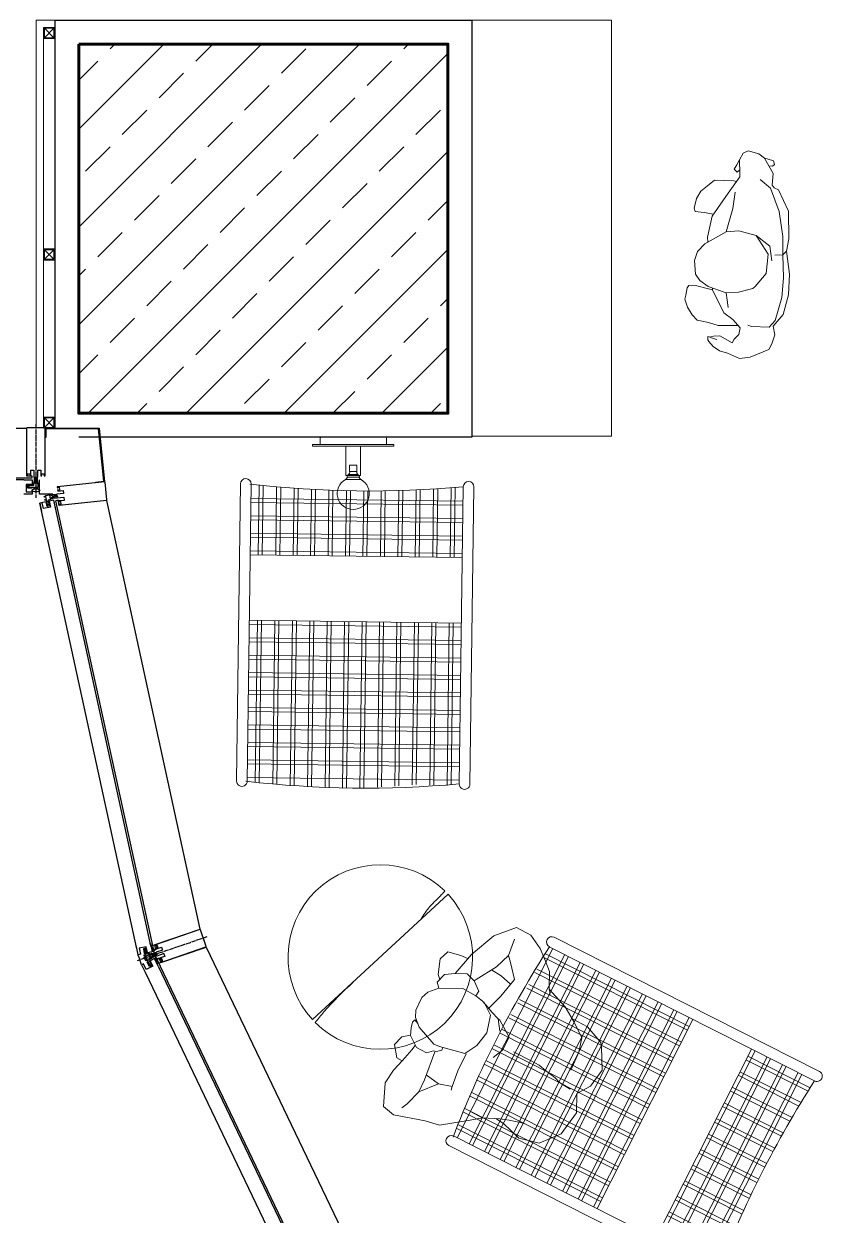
# Model space of a CAD drawing. Header units: millimetres. Extents: x 5429406 to 5440208, y -620941 to -619789.
# Drawn here: x 5438308.1 to 5438524.9, y -620503.9 to -620181.2 of the extents above; entities that cross this region are included whole.
import ezdxf

# ---------------------------------------------------------------- set-up
doc = ezdxf.new("R2010")
doc.units = ezdxf.units.MM
doc.header["$LTSCALE"] = 0.05
doc.linetypes.add('ACAD_ISO04W100', pattern=[30, 24, -3, 0, -3])
for name, color, linetype, lineweight in [('A-ALÇIPAN', 30, 'Continuous', 30), ('aksoy_bant', 1, 'Continuous', 5), ('ARK_METAL', 252, 'Continuous', 15), ('f_kolon tarama', 252, 'Continuous', 5), ('KOLON', 165, 'Continuous', 60), ('TEFRIS', 251, 'Continuous', 9), ('tefriş', 45, 'Continuous', 18)]:
    doc.layers.add(name, color=color, linetype=linetype, lineweight=lineweight)
for name, color, linetype in [('aksoy_aks', 1, 'ACAD_ISO04W100'), ('aksoy_aksesuar', 31, 'Continuous'), ('aksoy_cam', 4, 'Continuous'), ('aksoy_profil', 40, 'Continuous'), ('aksoy_silikon', 1, 'Continuous'), ('N_Kes-Profil', 52, 'Continuous'), ('N_Mlz-Fitil', 10, 'Continuous')]:
    doc.layers.add(name, color=color, linetype=linetype)
doc.layers.add('f_özel_üretim', color=7, linetype='Continuous', lineweight=9, true_color=0xd1c9a3)

# ---------------------------------------------------------------- blocks, each defined once
blk = doc.blocks.new('A$C7E651983')
at = {"layer": 'aksoy_aksesuar'}
for p, q in [((-14.8, 4.3), (-14.8, 0.5)), ((-9.8, 4.6), (-14.5, 4.6)), ((-14.5, 0.2), (-1.9, 0.2)), ((-9.1, 4.1), (-9.4, 4.5)), ((-2.9, 4.1), (-9.1, 4.1)), ((-2.7, 11.3), (-2.7, 4.3)), ((-2.1, 11.5), (-2.5, 11.5)), ((-1.9, 10.9), (-1.9, 11.3)), ((9.3, 10.7), (-1.7, 10.7)), ((-1.7, 0), (-1.7, -4)), ((-0.2, -3.1), (-0.2, 0)), ((0, 0.2), (7.6, 0.2)), ((7.8, 0), (7.8, -3.1)), ((9.3, -4), (9.3, 0)), ((9.5, 11.3), (9.5, 10.9)), ((9.5, 0.2), (10.1, 0.2)), ((10.1, 11.5), (9.7, 11.5)), ((10.3, 0.4), (10.3, 11.3)), ((-1.4, -4.3), (-1.2, -4.3)), ((-1.2, -4.3), (0.3, -4.3)), ((0.6, -3.1), (-0.2, -3.1)), ((0.6, -4), (0.6, -3.1)), ((7.8, -3.1), (7, -3.1)), ((7, -3.1), (7, -4)), ((7.3, -4.3), (8.8, -4.3)), ((8.8, -4.3), (9, -4.3))]:
    blk.add_line(p, q, dxfattribs=at)
for centre, radius, start, end in [((-14.5, 4.3), 0.3, 90, 180), ((-14.5, 0.5), 0.3, 180, 270), ((-9.8, 4.1), 0.5, 45, 90), ((-2.9, 4.3), 0.2, 270, 0), ((-2.5, 11.3), 0.2, 90, 180), ((-2.1, 11.3), 0.2, 0, 90), ((-1.7, 10.9), 0.2, 180, 270), ((-1.9, 0), 0.2, 0, 90), ((0, 0), 0.2, 90, 180), ((7.6, 0), 0.2, 0, 90), ((9.3, 10.9), 0.2, 270, 0), ((9.5, 0), 0.2, 90, 180), ((9.7, 11.3), 0.2, 90, 180), ((10.1, 11.3), 0.2, 0, 90), ((10.1, 0.4), 0.2, 270, 0), ((-1.4, -4), 0.3, 180, 270), ((0.3, -4), 0.3, 270, 0), ((7.3, -4), 0.3, 180, 270), ((9, -4), 0.3, 270, 0)]:
    blk.add_arc(centre, radius, start, end, dxfattribs=at)
blk = doc.blocks.new('A$C1CF42471')
at = {"layer": 'aksoy_bant', "elevation": 0}
for points in [[(16.5, -9.3), (5, -12.9), (4.7, -11.9), (16.2, -8.4)], [(13.7, -17.5), (6.1, -19.8), (5.8, -18.9), (13.4, -16.6)]]:
    blk.add_lwpolyline(points, close=True, dxfattribs=at)
at = {"layer": 'aksoy_cam'}
blk.add_lwpolyline([(21.5, 6.6), (0, 0), (3.8, -12.2), (19.5, -7.3), (25.4, -26.4), (9.7, -31.3), (11.4, -37), (32.9, -30.4)], dxfattribs=at)
at = {"layer": 'N_Kes-Profil', "elevation": 0}
blk.add_lwpolyline([(15.8, -10.6), (4.4, -14.1), (4.1, -13.1), (16.5, -9.3), (18.8, -16.9), (6.4, -20.8), (6.1, -19.8), (17.6, -16.3)], close=True, dxfattribs=at)
at = {"layer": 'aksoy_cam', "extrusion": (0, 0, -1), "zscale": -0.9999999999999998, "rotation": 342.8183150884626}
blk.add_blockref('A$C7E651983', (0.1, -20.7), dxfattribs=at)
blk = doc.blocks.new('kutu')
for points in [[(10262.54, 16668.8), (10265.54, 16668.8), (10265.54, 16665.8), (10262.54, 16665.8)], [(10262.74, 16668.6), (10265.34, 16668.6), (10265.34, 16666), (10262.74, 16666)]]:
    blk.add_lwpolyline(points, close=True)
for points in [[(10262.74, 16668.6), (10265.34, 16666)], [(10262.74, 16666), (10265.34, 16668.6)]]:
    blk.add_lwpolyline(points)
blk = doc.blocks.new('saeffsfasfadsafsd')
at = {"layer": 'TEFRIS', "linetype": 'ByBlock'}
for p, q in [((5431984.33, -623484.37), (5431984.33, -623503.32)), ((5431985.42, -623484.48), (5431985.42, -623503.32)), ((5431989.05, -623484.78), (5431989.05, -623503.32)), ((5431990.14, -623484.87), (5431990.14, -623503.32)), ((5431993.78, -623485.11), (5431993.78, -623503.32)), ((5431994.87, -623485.18), (5431994.87, -623503.32)), ((5431998.51, -623485.36), (5431998.51, -623503.32)), ((5431999.6, -623485.41), (5431999.6, -623503.32)), ((5432003.23, -623485.54), (5432003.23, -623503.32)), ((5432004.32, -623485.56), (5432004.32, -623503.32)), ((5432007.96, -623485.63), (5432007.96, -623503.32)), ((5432009.05, -623485.64), (5432009.05, -623503.32)), ((5432012.68, -623485.64), (5432012.68, -623503.32)), ((5432013.77, -623485.64), (5432013.77, -623503.32)), ((5432017.41, -623485.58), (5432017.41, -623503.32)), ((5432018.5, -623485.55), (5432018.5, -623503.32)), ((5432022.14, -623485.44), (5432022.14, -623503.32)), ((5432023.23, -623485.39), (5432023.23, -623503.32)), ((5432026.86, -623485.21), (5432026.86, -623503.32)), ((5432027.95, -623485.15), (5432027.95, -623503.32)), ((5432031.59, -623484.91), (5432031.59, -623503.32)), ((5432032.68, -623484.83), (5432032.68, -623503.32)), ((5432036.32, -623484.53), (5432036.32, -623503.32)), ((5432037.41, -623484.44), (5432037.41, -623503.32)), ((5431982.15, -623488.05), (5432039.59, -623488.05)), ((5431982.15, -623489.14), (5432039.59, -623489.14)), ((5431982.15, -623492.77), (5432039.59, -623492.77)), ((5431982.15, -623493.86), (5432039.59, -623493.86)), ((5431982.15, -623497.5), (5432039.59, -623497.5)), ((5431982.15, -623498.59), (5432039.59, -623498.59)), ((5431982.15, -623502.22), (5432039.59, -623502.22)), ((5431982.15, -623503.32), (5432039.59, -623503.32)), ((5431982.15, -623521.09), (5432039.59, -623521.09)), ((5431984.33, -623521.09), (5431984.33, -623564.97)), ((5431985.42, -623521.09), (5431985.42, -623565.08)), ((5431989.05, -623521.09), (5431989.05, -623564.97)), ((5431990.14, -623521.09), (5431990.14, -623565.08)), ((5431993.78, -623521.09), (5431993.78, -623564.97)), ((5431994.87, -623521.09), (5431994.87, -623565.08)), ((5431998.51, -623521.09), (5431998.51, -623565.41)), ((5431999.6, -623521.09), (5431999.6, -623565.49)), ((5432003.23, -623521.09), (5432003.23, -623565.74)), ((5432004.32, -623521.09), (5432004.32, -623565.8)), ((5432007.96, -623521.09), (5432007.96, -623565.97)), ((5432009.05, -623521.09), (5432009.05, -623566.01)), ((5432012.68, -623521.09), (5432012.68, -623566.09)), ((5432013.78, -623521.09), (5432013.78, -623566.1)), ((5432017.41, -623521.09), (5432017.41, -623566.1)), ((5432018.5, -623521.09), (5432018.5, -623566.09)), ((5432022.14, -623521.09), (5432022.14, -623566.01)), ((5432023.23, -623521.09), (5432023.23, -623565.97)), ((5432026.86, -623521.09), (5432026.86, -623565.8)), ((5432027.95, -623521.09), (5432027.95, -623565.74)), ((5432031.59, -623521.09), (5432031.59, -623565.49)), ((5432032.68, -623521.09), (5432032.68, -623565.41)), ((5432036.32, -623521.09), (5432036.32, -623565.08)), ((5432037.41, -623521.09), (5432037.41, -623564.97)), ((5431982.15, -623522.18), (5432039.59, -623522.18)), ((5431982.15, -623525.82), (5432039.59, -623525.82)), ((5431982.15, -623526.91), (5432039.59, -623526.91)), ((5431982.15, -623530.54), (5432039.59, -623530.54)), ((5431982.15, -623531.63), (5432039.59, -623531.63)), ((5431982.15, -623535.27), (5432039.59, -623535.27)), ((5431982.15, -623536.36), (5432039.59, -623536.36)), ((5431982.15, -623540), (5432039.59, -623540)), ((5431982.15, -623541.09), (5432039.59, -623541.09)), ((5431982.15, -623544.72), (5432039.59, -623544.72)), ((5431982.15, -623545.81), (5432039.59, -623545.81)), ((5431982.15, -623549.45), (5432039.59, -623549.45)), ((5431982.15, -623550.54), (5432039.59, -623550.54)), ((5431982.15, -623554.17), (5432039.59, -623554.17)), ((5431982.15, -623555.27), (5432039.59, -623555.27)), ((5431982.15, -623558.9), (5432039.59, -623558.9)), ((5431982.15, -623559.99), (5432039.59, -623559.99)), ((5431982.15, -623563.63), (5432039.59, -623563.63))]:
    blk.add_line(p, q, dxfattribs=at)
for centre in [(5432011.19, -623201.49), (5432011.19, -623281.99)]:
    blk.add_arc(centre, 284.16, 264.1333, 275.8044, dxfattribs=at)
at = {"layer": 'tefriş'}
for p, q in [((5431979.24, -623484.16), (5431979.24, -623564.65)), ((5431982.15, -623484.16), (5431982.15, -623564.73)), ((5432039.59, -623564.73), (5432039.59, -623484.16)), ((5432042.5, -623564.65), (5432042.5, -623484.16)), ((5431980.69, -623566.11), (5431980.69, -623566.11)), ((5432041.04, -623566.11), (5432041.04, -623566.11))]:
    blk.add_line(p, q, dxfattribs=at)
for centre, start, end in [((5431980.69, -623484.16), 0, 180), ((5432041.04, -623484.16), 0, 180), ((5431980.69, -623564.65), 180, 0), ((5432041.04, -623564.65), 180, 0)]:
    blk.add_arc(centre, 1.45, start, end, dxfattribs=at)
blk = doc.blocks.new('insanplanoturan2')
for p, q in [((-4.35, 28), (-8.09, 30.21)), ((-3.59, 26.87), (-4.35, 28)), ((1.11, 27.39), (-1.54, 25.72)), ((3.27, 27.84), (1.11, 27.39)), ((7, 27.12), (3.27, 27.84)), ((8.63, 26), (7, 27.12)), ((10.14, 23.59), (8.63, 26)), ((10.17, 25.88), (9.26, 25.73)), ((11.6, 25.19), (10.17, 25.88)), ((15.05, 25.76), (17.91, 26.13)), ((17.91, 26.13), (20.4, 23.48)), ((-1.54, 25.72), (-5.35, 20.45)), ((9.26, 25.73), (9.56, 24.52)), ((11.39, 17.65), (10.14, 23.59)), ((13.37, 24.07), (11.6, 25.19)), ((13.24, 24.16), (15.05, 25.76)), ((14.98, 20.87), (13.37, 24.07)), ((20.4, 23.48), (20.2, 21.81)), ((-5.35, 20.45), (-5.85, 16.43)), ((14.48, 17.79), (14.98, 20.87)), ((16.27, 21.48), (14.74, 21.5)), ((14.98, 20.87), (14.98, 20.87)), ((20.07, 21.81), (16.27, 21.48)), ((23.66, 22.17), (20.07, 21.81)), ((27.76, 21.89), (23.66, 22.17)), ((33.11, 18.44), (27.76, 21.89)), ((-27.28, 18.74), (-27.93, 14.41)), ((-27.28, 18.74), (-27.28, 18.74)), ((-19.98, 15.91), (-24.48, 17.29)), ((-14.03, 17.26), (-14.37, 14.2)), ((-5.85, 16.43), (-5.83, 13.53)), ((10.99, 16.09), (11.39, 17.65)), ((12.59, 15.84), (12.97, 16.66)), ((12.97, 16.66), (14.48, 17.79)), ((33.27, 14.87), (33.11, 18.44)), ((-27.93, 14.41), (-26.55, 10.2)), ((-18.79, 14.34), (-19.98, 15.91)), ((-15.71, 10.73), (-18.79, 14.34)), ((-14.37, 14.2), (-14.05, 10.87)), ((-5.85, 14.49), (-5.54, 12.71)), ((-5.83, 13.53), (-4.08, 10.14)), ((8.41, 9.37), (10.99, 16.09)), ((11.39, 14.95), (10.64, 15.16)), ((11.39, 14.95), (12.59, 15.84)), ((12.94, 16.13), (20.72, 13.88)), ((19.31, 14.28), (19.29, 10.2)), ((19.29, 10.2), (24.16, 13.11)), ((20.72, 13.88), (24.16, 13.11)), ((24.16, 13.11), (28.65, 13.7)), ((28.65, 13.7), (30.45, 14.23)), ((29.4, 7.03), (33.27, 14.87)), ((-26.55, 10.2), (-24.71, 6.99)), ((-15.71, 10.73), (-9.91, 10.95)), ((-9.91, 10.95), (-5.08, 11.6)), ((-5.54, 12.71), (-4.92, 10.26)), ((-4.92, 10.26), (-4.51, 7.82)), ((-4.08, 10.14), (0.35, 8.04)), ((17.61, 6.77), (19.29, 10.2)), ((-24.71, 6.99), (-23.11, 4.46)), ((-4.51, 7.82), (-2.1, 5.49)), ((-4.51, 7.82), (-4.46, 7.27)), ((-4.46, 7.27), (-2.36, 2.53)), ((0.35, 8.04), (4.73, 8.08)), ((4.73, 8.08), (8.41, 9.37)), ((8.28, 9.05), (13.28, 8.1)), ((13.28, 8.1), (17.61, 6.77)), ((17.61, 6.77), (18.58, 6.35)), ((28.03, 3.22), (29.4, 7.03)), ((-23.11, 4.46), (-19.37, 1.75)), ((-19.37, 1.75), (-18.3, 0.57)), ((-19.26, 1.62), (-18.03, -4.75)), ((-2.36, 2.53), (1.56, 1.75)), ((1.56, 1.75), (4.62, 2.65)), ((22.01, -2.61), (28.03, 3.22)), ((0.13, -0.8), (-0.81, -6.09)), ((20, -1.56), (19.46, -4.88)), ((19.46, -4.88), (22.01, -2.61)), ((-18.03, -4.75), (-16.17, -9.13)), ((-0.81, -6.09), (-1.17, -8.58)), ((19.46, -4.88), (16.82, -8.79)), ((-16.62, -8.22), (-17.35, -12.82)), ((-16.17, -9.13), (-14.03, -13.42)), ((-1.17, -8.58), (-1.05, -10.85)), ((16.82, -8.79), (15.63, -11.06)), ((17.24, -10.34), (17.46, -7.85)), ((-17.35, -12.82), (-16.11, -18.21)), ((-1.05, -10.85), (-1.05, -12.66)), ((-1.05, -12.66), (-1.01, -14.11)), ((15.63, -11.06), (14.16, -14.24)), ((17.93, -16.07), (17.24, -10.34)), ((-14.03, -13.42), (-10.4, -15.06)), ((-10.4, -15.06), (-5.21, -16.27)), ((-1.01, -14.11), (-0.73, -15.8)), ((-0.73, -15.8), (-0.99, -19.23)), ((14.16, -14.24), (13.76, -15.31)), ((15.74, -21.26), (17.93, -16.07)), ((-16.11, -18.21), (-15.32, -19.11)), ((-15.32, -19.11), (-10.35, -22.99)), ((-5, -23.15), (-1.15, -21.36)), ((-1.15, -21.36), (3.07, -24.4)), ((10.13, -24.5), (15.74, -21.26)), ((-10.35, -22.99), (-5, -23.15)), ((3.07, -24.4), (10.13, -24.5))]:
    blk.add_line(p, q)
for points in [[(-8.09, 30.21), (-10.88, 29.66), (-12.15, 26.27), (-12.64, 24.24)], [(-1.54, 25.72), (-2.54, 26.97), (-5.37, 26.69), (-7.35, 24.57), (-9.19, 21.89), (-8.9, 19.21), (-7.35, 16.52), (-5.85, 16.43)], [(-27.28, 18.74), (-21.76, 22.31), (-14.13, 24.15), (-7.35, 24.57)], [(-19.98, 15.91), (-15.55, 16.66), (-9.47, 19.07), (-8.9, 19.21)]]:
    blk.add_lwpolyline(points)
blk = doc.blocks.new('xccxc')
at = {"rotation": 180}
blk.add_blockref('insanplanoturan2', (220488.91, -31825.14), dxfattribs=at)
blk = doc.blocks.new('ddafadsasdf')
at = {"layer": 'ARK_METAL'}
for p, q in [((5428492.97, -624507.51), (5428492.97, -624509.62)), ((5428492.97, -624511.74), (5428492.97, -624509.62)), ((5428493.61, -624507.89), (5428493.61, -624509.62)), ((5428493.61, -624511.36), (5428493.61, -624509.62)), ((5428494.33, -624509.62), (5428494.33, -624508.31)), ((5428494.33, -624509.62), (5428494.33, -624510.94))]:
    blk.add_line(p, q, dxfattribs=at)
for points in [[(5428495.1, -624509.62), (5428495.1, -624508.61), (5428496.85, -624508.61), (5428496.85, -624509.62)], [(5428495.1, -624509.62), (5428495.1, -624510.64), (5428496.85, -624510.64), (5428496.85, -624509.62)]]:
    blk.add_lwpolyline(points, dxfattribs=at)
for centre, radius, start, end in [((5428489.18, -624509.62), 4.33, 29.1775, 180), ((5428489.18, -624509.62), 4.33, 180, 330.8225), ((5428493.18, -624509.47), 1.64, 45.4176, 74.7941), ((5428493.18, -624509.78), 1.64, 285.2059, 314.5824)]:
    blk.add_arc(centre, radius, start, end, dxfattribs=at)
for points, knots in [([(5428492.97, -624507.56, 115.6), (5428493, -624507.61, 115.6), (5428493.08, -624507.71, 115.6), (5428493.25, -624507.83, 115.6), (5428493.43, -624507.93, 115.6), (5428493.56, -624508, 115.6), (5428493.61, -624508.03, 115.6)], [0.0089606, 0.0089606, 0.0089606, 0.0089606, 0.1003629, 0.1954557, 0.3128324, 0.4011128, 0.4011128, 0.4011128, 0.4011128]), ([(5428494.33, -624508.39), (5428494.38, -624508.44), (5428494.49, -624508.53), (5428494.7, -624508.67), (5428494.92, -624508.69), (5428495.06, -624508.69), (5428495.1, -624508.69)], [0.0416286, 0.0416286, 0.0416286, 0.0416286, 0.1364849, 0.2565283, 0.3956609, 0.4554102, 0.4554102, 0.4554102, 0.4554102]), ([(5428492.97, -624511.69, 115.6), (5428493, -624511.64, 115.6), (5428493.08, -624511.54, 115.6), (5428493.25, -624511.41, 115.6), (5428493.43, -624511.31, 115.6), (5428493.56, -624511.25, 115.6), (5428493.61, -624511.22, 115.6)], [0.0089606, 0.0089606, 0.0089606, 0.0089606, 0.1003629, 0.1954557, 0.3128324, 0.4011128, 0.4011128, 0.4011128, 0.4011128]), ([(5428494.33, -624510.86), (5428494.38, -624510.81), (5428494.49, -624510.72), (5428494.7, -624510.58), (5428494.92, -624510.56), (5428495.06, -624510.56), (5428495.1, -624510.56)], [0.0416286, 0.0416286, 0.0416286, 0.0416286, 0.1364849, 0.2565283, 0.3956609, 0.4554102, 0.4554102, 0.4554102, 0.4554102])]:
    blk.add_open_spline(points, degree=3, knots=knots, dxfattribs=at)
at = {"layer": 'tefriş', "color": 2, "linetype": 'Continuous'}
for p, q in [((5428502.41, -624500.62), (5428504.16, -624500.62)), ((5428504.41, -624500.87), (5428504.41, -624518.37)), ((5428494.01, -624507.62), (5428502.01, -624507.62)), ((5428494.01, -624511.62), (5428494.01, -624507.62)), ((5428494.01, -624507.62), (5428502.01, -624507.62)), ((5428502.01, -624511.62), (5428494.01, -624511.62)), ((5428502.41, -624518.62), (5428504.16, -624518.62))]:
    blk.add_line(p, q, dxfattribs=at)
blk.add_lwpolyline([(5428502.41, -624498.62), (5428502.41, -624520.62), (5428502.01, -624520.62), (5428502.01, -624498.62)], close=True, dxfattribs=at)
for centre, start, end in [((5428504.16, -624500.87), 0, 90), ((5428504.16, -624518.37), 270, 0)]:
    blk.add_arc(centre, 0.25, start, end, dxfattribs=at)
blk = doc.blocks.new('cfcfcfcfc')
for p, q in [((220720.27, -32185.76), (220725.95, -32182.87)), ((220725.95, -32182.87), (220733.39, -32182.48)), ((220726.13, -32185.4), (220732.82, -32184.14)), ((220732.82, -32184.14), (220737.82, -32183.94)), ((220733.39, -32182.48), (220736.78, -32182.96)), ((220736.78, -32182.96), (220742.96, -32181.97)), ((220737.82, -32183.94), (220736.78, -32182.96)), ((220737.82, -32183.94), (220744.06, -32183.48)), ((220738.01, -32186.09), (220737.82, -32183.94)), ((220742.96, -32181.97), (220748.54, -32182.02)), ((220744.06, -32183.48), (220749.41, -32183.76)), ((220748.54, -32182.02), (220753.96, -32183.21)), ((220749.41, -32183.76), (220755.68, -32185.37)), ((220753.96, -32183.21), (220757.21, -32185.81)), ((220711.76, -32190.05), (220712.42, -32187.41)), ((220711.86, -32189.91), (220715.91, -32187.4)), ((220712.42, -32187.41), (220713.48, -32187.12)), ((220713.48, -32187.12), (220713.95, -32187.65)), ((220713.95, -32187.65), (220713.87, -32188.64)), ((220715.91, -32187.4), (220719.01, -32187.54)), ((220719.01, -32187.54), (220719.73, -32186.97)), ((220719.73, -32186.97), (220720.27, -32185.76)), ((220719.9, -32187.92), (220726.13, -32185.4)), ((220732.82, -32191.37), (220735.63, -32187.55)), ((220735.63, -32187.55), (220739.53, -32186.9)), ((220755.68, -32185.37), (220757.54, -32186.92)), ((220757.21, -32185.81), (220759.54, -32185.27)), ((220757.54, -32186.92), (220757.57, -32191.65)), ((220759.54, -32185.27), (220762.03, -32185.97)), ((220762.03, -32185.97), (220763.6, -32186.72)), ((220763.6, -32186.72), (220765.87, -32191.71)), ((220710.72, -32191.49), (220711.86, -32189.91)), ((220717.66, -32190.89), (220719.9, -32187.92)), ((220732.82, -32191.37), (220737.74, -32187.9)), ((220737.74, -32187.9), (220743.03, -32188.23)), ((220743.03, -32188.23), (220746.69, -32191.13)), ((220710.04, -32194.43), (220710.72, -32191.49)), ((220731.79, -32196.08), (220732.82, -32191.37)), ((220746.69, -32191.13), (220747.21, -32191.69)), ((220747.21, -32191.69), (220748.4, -32195.57)), ((220757.57, -32191.65), (220757.22, -32192.69)), ((220765.87, -32191.71), (220766.29, -32194.64)), ((220710.72, -32195.72), (220710.04, -32194.43)), ((220712.55, -32196.65), (220710.72, -32195.72)), ((220716.24, -32196.41), (220712.55, -32196.65)), ((220712.55, -32196.65), (220713.95, -32197.3)), ((220713.95, -32197.3), (220715.1, -32198.01)), ((220715.1, -32198.01), (220715.89, -32197.13)), ((220715.89, -32197.13), (220715.25, -32196.46)), ((220717.13, -32196.35), (220716.24, -32196.41)), ((220721.71, -32199.36), (220717.13, -32196.35)), ((220718.29, -32197.97), (220718.43, -32197.21)), ((220732.12, -32199.48), (220731.79, -32196.08)), ((220748.4, -32195.57), (220748.63, -32198.89)), ((220755.84, -32196.85), (220754.1, -32199.32)), ((220758, -32194.72), (220755.84, -32196.85)), ((220757.37, -32195.35), (220757.51, -32198.02)), ((220759.79, -32195.03), (220758, -32194.72)), ((220761.12, -32196.22), (220759.79, -32195.03)), ((220760.41, -32200.14), (220762.16, -32196.71)), ((220762.16, -32196.71), (220761.12, -32196.22)), ((220766.29, -32194.64), (220765.03, -32197.92)), ((220718.27, -32203.17), (220718.29, -32197.97)), ((220725.8, -32197.99), (220721.34, -32197.51)), ((220728.05, -32203.45), (220721.71, -32199.36)), ((220732.12, -32199.48), (220725.8, -32197.99)), ((220735.6, -32205.2), (220732.12, -32199.48)), ((220748.63, -32198.89), (220747.18, -32203.81)), ((220754.1, -32199.32), (220747.99, -32202.58)), ((220748.63, -32198.89), (220752.64, -32198.19)), ((220757.51, -32198.02), (220757.57, -32200.7)), ((220760.56, -32201.83), (220760.41, -32200.14)), ((220764.41, -32200.08), (220763.35, -32201.83)), ((220765.03, -32197.92), (220764.41, -32200.08)), ((220719.53, -32204.62), (220718.27, -32203.17)), ((220727.48, -32203.09), (220727.17, -32205.71)), ((220733.77, -32204.54), (220728.05, -32203.45)), ((220747.18, -32203.81), (220745.57, -32206.15)), ((220747.99, -32202.58), (220747.52, -32202.65)), ((220747.73, -32204.04), (220747.99, -32202.58)), ((220756.86, -32203.33), (220756.39, -32206.48)), ((220757.57, -32200.7), (220756.86, -32203.33)), ((220760.79, -32202.66), (220760.56, -32201.83)), ((220760.68, -32203.4), (220760.79, -32203.02)), ((220761.57, -32203.4), (220760.68, -32203.4)), ((220760.79, -32203.02), (220761.2, -32201.95)), ((220761.2, -32201.95), (220761.39, -32200.94)), ((220762.05, -32203.07), (220761.57, -32203.4)), ((220763.35, -32201.83), (220762.05, -32203.07)), ((220721.43, -32206.8), (220719.53, -32204.62)), ((220723.43, -32207.88), (220721.43, -32206.8)), ((220727.17, -32205.71), (220726.94, -32208.16)), ((220735.09, -32204.35), (220733.77, -32204.54)), ((220737.75, -32207.08), (220735.6, -32205.2)), ((220740.21, -32207.84), (220737.75, -32207.08)), ((220745.57, -32206.15), (220743.91, -32207.34)), ((220747.09, -32206.86), (220747.73, -32204.04)), ((220747.11, -32209.07), (220747.09, -32206.86)), ((220756.39, -32206.48), (220754.96, -32207.88)), ((220726.08, -32208.45), (220723.43, -32207.88)), ((220726.94, -32208.16), (220726.08, -32208.45)), ((220743.91, -32207.34), (220740.21, -32207.84)), ((220747.74, -32209.48), (220747.11, -32209.07)), ((220749.72, -32209.8), (220747.74, -32209.48)), ((220750.82, -32210.02), (220749.72, -32209.8)), ((220752.98, -32209.19), (220750.82, -32210.02)), ((220754.96, -32207.88), (220752.98, -32209.19))]:
    blk.add_line(p, q)

msp = doc.modelspace()

# ---------------------------------------------------------------- hatches: boundary and pattern name
at = {"layer": 'f_kolon tarama', "transparency": 33554541}
h = msp.add_hatch(dxfattribs=at)
h.set_pattern_fill('ANSI33', color=256, scale=75, style=0)
h.set_pattern_definition([(45, (5349537.643, -733761.454), (-13.2582521, 13.2582521), []), (45, (5349550.901, -733761.454), (-13.2582521, 13.2582521), [9.375, -4.6875])])
h.paths.add_polyline_path([(5438322.99, -620186.66), (5438422.99, -620186.66), (5438422.99, -620286.66), (5438322.99, -620286.66)])

# ---------------------------------------------------------------- linework, layer by layer
at = {"color": 8, "transparency": 33554541, "elevation": -245.25}
msp.add_lwpolyline([(5438308.12, -620290.72), (5438308.82, -620290.72), (5438308.82, -620303.62), (5438310.27, -620303.62), (5438310.27, -620304.22), (5438308.12, -620304.22)], dxfattribs=at)
at = {"color": 1, "transparency": 33554541}
msp.add_lwpolyline([(5438343.51, -620432.22), (5438343.04, -620432.38), (5438342.34, -620430.34)], dxfattribs=at)
at = {"layer": 'A-ALÇIPAN', "transparency": 33554541, "elevation": -245.25}
for points in [[(5438316.49, -620180.16), (5438429.49, -620180.16), (5438429.49, -620293.16), (5438323.06, -620293.16)], [(5438316.49, -620180.16), (5438316.49, -620290.72)]]:
    msp.add_lwpolyline(points, dxfattribs=at)
at = {"layer": 'aksoy_aks', "transparency": 33554541}
for p, q in [((5438311.37, -620289.62, -245.25), (5438311.37, -620309.59, -245.25)), ((5438357.68, -620428.54), (5438338.78, -620434.99))]:
    msp.add_line(p, q, dxfattribs=at)
at = {"layer": 'aksoy_aks', "color": 8, "transparency": 33554541}
msp.add_line((5438340.04, -620436.09), (5438339.1, -620433.35), dxfattribs=at)
at = {"layer": 'aksoy_bant', "transparency": 33554541, "elevation": -245.25}
msp.add_lwpolyline([(5438309.07, -620306.09), (5438310.27, -620306.09), (5438310.27, -620305.99), (5438309.07, -620305.99)], close=True, dxfattribs=at)
at = {"layer": 'aksoy_cam', "transparency": 33554541}
for p, q in [((5438308.12, -620304.72, -245.25), (5438084.76, -620304.72, -245.25)), ((5438316.26, -620310.19, -245.25), (5438312.48, -620311.02, -245.25)), ((5438342.55, -620430.93, -245.25), (5438316.26, -620310.19, -245.25)), ((5438338.76, -620431.76, -245.25), (5438312.48, -620311.02, -245.25)), ((5438344.5, -620436.45), (5438398.79, -620549.78)), ((5438341.01, -620438.12), (5438395.72, -620552.36))]:
    msp.add_line(p, q, dxfattribs=at)
at = {"layer": 'aksoy_cam', "transparency": 33554541, "elevation": -245.25}
msp.add_lwpolyline([(5438308.12, -620304.72), (5438310.37, -620304.72), (5438310.37, -620305.99), (5438308.72, -620305.99), (5438308.72, -620307.99), (5438310.37, -620307.99), (5438310.37, -620308.59), (5438308.12, -620308.59)], dxfattribs=at)
at = {"layer": 'aksoy_profil', "transparency": 33554541}
for p, q in [((5438317.4, -620310.24, -245.25), (5438316.81, -620310.37, -245.25)), ((5438343.33, -620432.14, -245.25), (5438316.81, -620310.37, -245.25)), ((5438317.7, -620311.61, -245.25), (5438317.4, -620310.24, -245.25)), ((5438330.61, -620310.28, -245.25), (5438317.7, -620311.61, -245.25)), ((5438355.9, -620426.45, -245.25), (5438330.61, -620310.28, -245.25)), ((5438343.62, -620430.65, -245.25), (5438355.9, -620426.45, -245.25)), ((5438343.91, -620432.02, -245.25), (5438343.33, -620432.14, -245.25)), ((5438343.91, -620432.02, -245.25), (5438343.62, -620430.65, -245.25))]:
    msp.add_line(p, q, dxfattribs=at)
at = {"layer": 'aksoy_profil', "transparency": 33554541, "elevation": -245.25}
for points in [[(5438089.01, -620290.72), (5438308.82, -620290.72), (5438308.82, -620303.62), (5438310.27, -620303.62), (5438310.27, -620304.22), (5438192.43, -620304.22), (5438088.96, -620304.22), (5438088.96, -620304.22), (5438089.01, -620290.72)], [(5438316.01, -620308.59), (5438312.37, -620308.59), (5438312.37, -620304.72)]]:
    msp.add_lwpolyline(points, dxfattribs=at)
at = {"layer": 'aksoy_profil', "color": 8, "transparency": 33554541, "elevation": -245.25}
msp.add_lwpolyline([(5438314.07, -620293.22), (5438313.87, -620293.22), (5438313.87, -620290.72), (5438328.5, -620290.72), (5438330.01, -620305.26), (5438327.52, -620305.52), (5438327.5, -620305.32), (5438329.78, -620305.08), (5438328.32, -620290.92), (5438314.07, -620290.92), (5438314.07, -620293.22)], dxfattribs=at)
at = {"layer": 'aksoy_profil', "color": 8, "transparency": 33554541}
for points in [[(5438355.83, -620426.53), (5438355.93, -620426.5), (5438355.96, -620426.59)], [(5438357.45, -620431.26), (5438357.54, -620431.23), (5438357.51, -620431.14)]]:
    msp.add_lwpolyline(points, dxfattribs=at)
at = {"layer": 'aksoy_profil', "transparency": 33554541}
msp.add_lwpolyline([(5438357.55, -620431.28), (5438410.99, -620542.85), (5438400.02, -620549.8), (5438400.62, -620551.07), (5438400.08, -620551.33), (5438344.11, -620434.47), (5438344.65, -620434.21), (5438345.26, -620435.48)], close=True, dxfattribs=at)
at = {"layer": 'aksoy_silikon', "transparency": 33554541}
msp.add_line((5438310.85, -620307.12, -245.25), (5438311.89, -620307.12, -245.25), dxfattribs=at)
msp.add_ellipse((5438311.37, -620307.55, -245.25), major_axis=(-1.04, 0), ratio=0.420522, dxfattribs=at)
at = {"layer": 'f_özel_üretim', "transparency": 33554541, "elevation": -245.25}
for points in [[(5438316.49, -620180.16), (5438311.49, -620180.16), (5438311.49, -620290.72)], [(5438316.49, -620182.16), (5438313.49, -620182.16), (5438313.49, -620290.72)]]:
    msp.add_lwpolyline(points, dxfattribs=at)
at = {"layer": 'KOLON', "transparency": 33554541, "elevation": -245.25}
msp.add_lwpolyline([(5438322.99, -620186.66), (5438422.99, -620186.66), (5438422.99, -620286.66), (5438322.99, -620286.66)], close=True, dxfattribs=at)
at = {"layer": 'N_Kes-Profil', "transparency": 33554541, "elevation": -245.25}
for points in [[(5438310.93, -620305.12, -0.267949), (5438310.91, -620305.14), (5438310.83, -620305.19, 0.267949), (5438310.82, -620305.22), (5438310.82, -620305.59, 0.414214), (5438310.85, -620305.62), (5438310.96, -620305.62, 0.198912), (5438310.99, -620305.61), (5438311.04, -620305.55, 0.249568), (5438311.05, -620305.53, 0.414214), (5438311.02, -620305.5), (5438310.97, -620305.5, -0.414214), (5438310.94, -620305.47), (5438310.94, -620305.36), (5438311.16, -620305.23, 0.267949), (5438311.18, -620305.2), (5438311.18, -620305.11), (5438311.15, -620305.08), (5438311.18, -620305.05), (5438311.18, -620304.96), (5438311.15, -620304.93), (5438311.18, -620304.9), (5438311.18, -620304.8), (5438311.15, -620304.77), (5438311.18, -620304.74), (5438311.18, -620304.64), (5438311.15, -620304.61), (5438311.18, -620304.58), (5438311.18, -620304.48), (5438311.15, -620304.45), (5438311.18, -620304.42), (5438311.18, -620304.32), (5438311.15, -620304.29), (5438311.18, -620304.26), (5438311.18, -620304.16), (5438311.15, -620304.13), (5438311.18, -620304.1), (5438311.18, -620304.01, -1.018263), (5438311.56, -620304.02), (5438311.59, -620304.05), (5438311.56, -620304.08), (5438311.56, -620304.18), (5438311.59, -620304.21), (5438311.56, -620304.24), (5438311.56, -620304.34), (5438311.59, -620304.37), (5438311.56, -620304.4), (5438311.56, -620304.5), (5438311.59, -620304.53), (5438311.56, -620304.56), (5438311.56, -620304.66), (5438311.59, -620304.69), (5438311.56, -620304.72), (5438311.56, -620304.82), (5438311.59, -620304.85), (5438311.56, -620304.88), (5438311.56, -620304.98), (5438311.59, -620305.01), (5438311.56, -620305.04), (5438311.56, -620305.13), (5438311.59, -620305.16), (5438311.56, -620305.19), (5438311.56, -620305.22), (5438311.8, -620305.36), (5438311.8, -620305.47, -0.414214), (5438311.77, -620305.5), (5438311.72, -620305.5, 0.414214), (5438311.69, -620305.53, 0.26896), (5438311.7, -620305.56), (5438311.75, -620305.61, 0.198912), (5438311.77, -620305.62), (5438311.89, -620305.62, 0.414214), (5438311.92, -620305.59), (5438311.92, -620305.22, 0.267949), (5438311.9, -620305.19), (5438311.82, -620305.14, -0.267949), (5438311.81, -620305.12), (5438311.81, -620303.99, -0.414214), (5438311.83, -620303.97), (5438311.85, -620303.97, 0.414214), (5438311.87, -620303.95), (5438311.87, -620302.15, -0.414214), (5438311.9, -620302.12), (5438312.69, -620302.12, -0.414214), (5438312.72, -620302.15), (5438312.72, -620303.59, 0.414214), (5438312.75, -620303.62), (5438312.93, -620303.62, 0.198912), (5438312.96, -620303.61), (5438313.01, -620303.56, 0.198912), (5438313.02, -620303.53, 0.501408), (5438312.99, -620303.5), (5438312.9, -620303.5, -0.414214), (5438312.87, -620303.47), (5438312.87, -620303.15, -0.414214), (5438312.9, -620303.12), (5438313.69, -620303.12, -0.414214), (5438313.72, -620303.15), (5438313.72, -620303.47, -0.414214), (5438313.69, -620303.5), (5438313.6, -620303.5, 0.414214), (5438313.57, -620303.53, 0.26896), (5438313.58, -620303.56), (5438313.63, -620303.61, 0.198912), (5438313.65, -620303.62), (5438313.84, -620303.62, 0.414214), (5438313.87, -620303.59), (5438313.87, -620290.72, 0.414214), (5438313.77, -620290.62), (5438308.97, -620290.62, 0.414214), (5438308.87, -620290.72), (5438308.87, -620303.59, 0.407095), (5438308.9, -620303.62), (5438309.08, -620303.62, 0.198912), (5438309.11, -620303.61), (5438309.16, -620303.56, 0.198912), (5438309.17, -620303.53, 0.501408), (5438309.14, -620303.5), (5438309.05, -620303.5, -0.414214), (5438309.02, -620303.47), (5438309.02, -620303.15, -0.414214), (5438309.05, -620303.12), (5438309.84, -620303.12, -0.414214), (5438309.87, -620303.15), (5438309.87, -620303.47, -0.414214), (5438309.84, -620303.5), (5438309.75, -620303.5, 0.414214), (5438309.72, -620303.53, 0.26896), (5438309.73, -620303.56), (5438309.78, -620303.61, 0.198912), (5438309.8, -620303.62), (5438309.99, -620303.62, 0.414214), (5438310.02, -620303.59), (5438310.02, -620302.15, -0.414214), (5438310.05, -620302.12), (5438310.84, -620302.12, -0.414214), (5438310.87, -620302.15), (5438310.87, -620303.95, 0.702574), (5438310.9, -620303.97, -0.557595), (5438310.93, -620303.99)], [(5438315.89, -620308.79, -0.267949), (5438315.86, -620308.78), (5438315.81, -620308.7, 0.267949), (5438315.78, -620308.69), (5438315.41, -620308.73, 0.414214), (5438315.39, -620308.76), (5438315.4, -620308.88, 0.198912), (5438315.41, -620308.9), (5438315.47, -620308.95, 0.249568), (5438315.5, -620308.95, 0.414214), (5438315.52, -620308.92), (5438315.52, -620308.87, -0.414214), (5438315.54, -620308.84), (5438315.65, -620308.83), (5438315.8, -620309.04, 0.267949), (5438315.83, -620309.05), (5438315.92, -620309.04), (5438315.95, -620309.01), (5438315.98, -620309.03), (5438316.08, -620309.02), (5438316.1, -620308.99), (5438316.14, -620309.02), (5438316.24, -620309.01), (5438316.26, -620308.97), (5438316.3, -620309), (5438316.39, -620308.99), (5438316.42, -620308.96), (5438316.45, -620308.98), (5438316.55, -620308.97), (5438316.58, -620308.94), (5438316.61, -620308.97), (5438316.71, -620308.96), (5438316.74, -620308.92), (5438316.77, -620308.95), (5438316.87, -620308.94), (5438316.9, -620308.91), (5438316.93, -620308.94), (5438317.01, -620308.93, -1.018263), (5438317.05, -620309.3), (5438317.02, -620309.34), (5438316.99, -620309.31), (5438316.89, -620309.32), (5438316.86, -620309.35), (5438316.83, -620309.33), (5438316.73, -620309.34), (5438316.7, -620309.37), (5438316.67, -620309.34), (5438316.57, -620309.35), (5438316.55, -620309.39), (5438316.51, -620309.36), (5438316.41, -620309.37), (5438316.39, -620309.4), (5438316.35, -620309.38), (5438316.26, -620309.39), (5438316.23, -620309.42), (5438316.2, -620309.39), (5438316.1, -620309.4), (5438316.07, -620309.44), (5438316.04, -620309.41), (5438315.94, -620309.42), (5438315.91, -620309.45), (5438315.88, -620309.43), (5438315.85, -620309.43), (5438315.74, -620309.68), (5438315.63, -620309.69, -0.414214), (5438315.6, -620309.67), (5438315.59, -620309.62, 0.414214), (5438315.56, -620309.59, 0.26896), (5438315.53, -620309.6), (5438315.49, -620309.66, 0.198912), (5438315.48, -620309.68), (5438315.49, -620309.8, 0.414214), (5438315.53, -620309.82), (5438315.9, -620309.79, 0.267949), (5438315.92, -620309.77), (5438315.96, -620309.68, -0.267949), (5438315.98, -620309.67), (5438317.1, -620309.55, -0.414214), (5438317.12, -620309.57), (5438317.12, -620309.59, 0.414214), (5438317.15, -620309.61), (5438318.94, -620309.42, -0.414214), (5438318.98, -620309.45), (5438319.06, -620310.23, -0.414214), (5438319.03, -620310.27), (5438317.6, -620310.41, 0.414214), (5438317.57, -620310.45), (5438317.59, -620310.63, 0.198912), (5438317.6, -620310.65), (5438317.66, -620310.7, 0.198912), (5438317.68, -620310.71, 0.501408), (5438317.71, -620310.67), (5438317.71, -620310.58, -0.414214), (5438317.73, -620310.55), (5438318.05, -620310.52, -0.414214), (5438318.08, -620310.54), (5438318.16, -620311.33, -0.414214), (5438318.14, -620311.36), (5438317.82, -620311.4, -0.414214), (5438317.79, -620311.37), (5438317.78, -620311.28, 0.414214), (5438317.74, -620311.25, 0.26896), (5438317.72, -620311.27), (5438317.67, -620311.32, 0.198912), (5438317.66, -620311.34), (5438317.68, -620311.53, 0.414214), (5438317.72, -620311.56), (5438330.52, -620310.24, 0.414214), (5438330.61, -620310.13), (5438330.11, -620305.35, 0.414214), (5438330, -620305.26), (5438317.2, -620306.58, 0.407095), (5438317.18, -620306.62), (5438317.19, -620306.8, 0.198912), (5438317.21, -620306.82), (5438317.26, -620306.87, 0.198912), (5438317.29, -620306.88, 0.501408), (5438317.32, -620306.84), (5438317.31, -620306.75, -0.414214), (5438317.34, -620306.72), (5438317.66, -620306.69, -0.414214), (5438317.69, -620306.72), (5438317.77, -620307.5, -0.414214), (5438317.74, -620307.53), (5438317.42, -620307.57, -0.414214), (5438317.39, -620307.54), (5438317.38, -620307.45, 0.414214), (5438317.35, -620307.42, 0.26896), (5438317.32, -620307.44), (5438317.27, -620307.49, 0.198912), (5438317.27, -620307.52), (5438317.29, -620307.7, 0.414214), (5438317.32, -620307.73), (5438318.75, -620307.58, -0.414214), (5438318.79, -620307.61), (5438318.87, -620308.39, -0.414214), (5438318.84, -620308.43), (5438317.04, -620308.61, 0.702574), (5438317.03, -620308.64, -0.557595), (5438317.01, -620308.68)]]:
    msp.add_lwpolyline(points, format="xyb", close=True, dxfattribs=at)
msp.add_lwpolyline([(5438309.17, -620306.19), (5438310.37, -620306.19), (5438310.37, -620306.09), (5438309.07, -620306.09), (5438309.07, -620306.89), (5438310.37, -620306.89), (5438310.37, -620306.79), (5438309.17, -620306.79)], close=True, dxfattribs=at)
at = {"layer": 'N_Kes-Profil', "transparency": 33554541}
msp.add_lwpolyline([(5438342.87, -620433.13, -0.267949), (5438342.84, -620433.13), (5438342.77, -620433.06, 0.267949), (5438342.74, -620433.06), (5438342.39, -620433.18, 0.414214), (5438342.37, -620433.22), (5438342.41, -620433.33, 0.198912), (5438342.43, -620433.35), (5438342.49, -620433.38, 0.249568), (5438342.52, -620433.38, 0.414214), (5438342.54, -620433.34), (5438342.52, -620433.29, -0.414214), (5438342.54, -620433.25), (5438342.64, -620433.22), (5438342.84, -620433.39, 0.267949), (5438342.87, -620433.4), (5438342.95, -620433.37), (5438342.97, -620433.33), (5438343.01, -620433.35), (5438343.1, -620433.32), (5438343.12, -620433.28), (5438343.16, -620433.3), (5438343.26, -620433.26), (5438343.27, -620433.23), (5438343.31, -620433.24), (5438343.41, -620433.21), (5438343.42, -620433.17), (5438343.46, -620433.19), (5438343.56, -620433.16), (5438343.57, -620433.12), (5438343.61, -620433.14), (5438343.71, -620433.11), (5438343.73, -620433.07), (5438343.76, -620433.09), (5438343.86, -620433.06), (5438343.88, -620433.02), (5438343.91, -620433.04), (5438344, -620433.01, -1.018263), (5438344.11, -620433.37), (5438344.09, -620433.41), (5438344.06, -620433.39), (5438343.96, -620433.42), (5438343.94, -620433.46), (5438343.9, -620433.44), (5438343.81, -620433.48), (5438343.79, -620433.51), (5438343.75, -620433.5), (5438343.66, -620433.53), (5438343.64, -620433.57), (5438343.6, -620433.55), (5438343.51, -620433.58), (5438343.49, -620433.62), (5438343.45, -620433.6), (5438343.36, -620433.63), (5438343.34, -620433.67), (5438343.3, -620433.65), (5438343.21, -620433.68), (5438343.19, -620433.72), (5438343.15, -620433.7), (5438343.06, -620433.73), (5438343.04, -620433.77), (5438343, -620433.75), (5438342.98, -620433.76), (5438342.92, -620434.03), (5438342.82, -620434.07, -0.414214), (5438342.78, -620434.05), (5438342.77, -620434, 0.414214), (5438342.73, -620433.98, 0.26896), (5438342.7, -620434), (5438342.67, -620434.07, 0.198912), (5438342.67, -620434.09), (5438342.71, -620434.2, 0.414214), (5438342.75, -620434.22), (5438343.1, -620434.1, 0.267949), (5438343.12, -620434.08), (5438343.14, -620433.99, -0.267949), (5438343.16, -620433.96), (5438344.22, -620433.6, -0.414214), (5438344.25, -620433.61), (5438344.25, -620433.63, 0.414214), (5438344.28, -620433.64), (5438345.99, -620433.06, -0.414214), (5438346.02, -620433.08), (5438346.28, -620433.83, -0.414214), (5438346.26, -620433.87), (5438344.9, -620434.33, 0.414214), (5438344.88, -620434.37), (5438344.94, -620434.55, 0.198912), (5438344.95, -620434.56), (5438345.02, -620434.6, 0.198912), (5438345.04, -620434.6, 0.501408), (5438345.07, -620434.56), (5438345.04, -620434.47, -0.414214), (5438345.06, -620434.43), (5438345.36, -620434.33, -0.414214), (5438345.4, -620434.35), (5438345.66, -620435.1, -0.414214), (5438345.64, -620435.14), (5438345.33, -620435.24, -0.414214), (5438345.3, -620435.22), (5438345.27, -620435.13, 0.414214), (5438345.23, -620435.12, 0.26896), (5438345.2, -620435.13), (5438345.17, -620435.2, 0.198912), (5438345.17, -620435.22), (5438345.23, -620435.4, 0.414214), (5438345.27, -620435.42), (5438357.45, -620431.26, 0.414214), (5438357.51, -620431.14), (5438355.96, -620426.59, 0.414214), (5438355.83, -620426.53), (5438343.65, -620430.69, 0.407095), (5438343.64, -620430.73), (5438343.7, -620430.9, 0.198912), (5438343.71, -620430.92), (5438343.78, -620430.95, 0.198912), (5438343.8, -620430.95, 0.501408), (5438343.83, -620430.91), (5438343.8, -620430.83, -0.414214), (5438343.82, -620430.79), (5438344.12, -620430.69, -0.414214), (5438344.16, -620430.71), (5438344.41, -620431.45, -0.414214), (5438344.39, -620431.49), (5438344.09, -620431.59, -0.414214), (5438344.05, -620431.58), (5438344.02, -620431.49, 0.414214), (5438343.99, -620431.47, 0.26896), (5438343.96, -620431.49), (5438343.93, -620431.56, 0.198912), (5438343.93, -620431.58), (5438343.99, -620431.76, 0.414214), (5438344.03, -620431.78), (5438345.39, -620431.31, -0.414214), (5438345.43, -620431.33), (5438345.68, -620432.08, -0.414214), (5438345.66, -620432.11), (5438343.95, -620432.7, 0.702574), (5438343.94, -620432.73, -0.557595), (5438343.94, -620432.77)], format="xyb", close=True, dxfattribs=at)
at = {"layer": 'N_Mlz-Fitil', "transparency": 33554541}
for points in [[(5438343.06, -620432.1, -0.405243), (5438343.12, -620432.13), (5438343.34, -620432.7, 0.969739), (5438343.43, -620432.67), (5438343.25, -620432.09, -0.405243), (5438343.29, -620432.03), (5438343.97, -620431.79, 0.414214), (5438343.99, -620431.76), (5438343.95, -620431.64), (5438343.89, -620431.55, -0.493145), (5438343.9, -620431.5), (5438344.03, -620431.46, -0.388879), (5438344.06, -620431.47), (5438344.07, -620431.49, 0.63707), (5438344.12, -620431.5), (5438344.2, -620431.34, 0.24542), (5438344.2, -620431.3, -0.08886), (5438344.08, -620430.96, 0.24542), (5438344.05, -620430.93), (5438343.9, -620430.85, 0.63707), (5438343.86, -620430.88), (5438343.87, -620430.91, -0.388879), (5438343.85, -620430.94), (5438343.72, -620430.98, -0.493145), (5438343.68, -620430.95), (5438343.68, -620430.85, 0.065543), (5438343.67, -620430.84), (5438343.64, -620430.73, 0.414214), (5438343.6, -620430.71), (5438342.69, -620431.02), (5438342.6, -620431, 0.719515), (5438342.58, -620431.03), (5438342.66, -620431.12), (5438342.71, -620431.27, 0.043809), (5438342.89, -620431.95, 1.011469), (5438342.99, -620431.92, -0.097794), (5438342.88, -620431.4, -0.52267), (5438342.9, -620431.38, -0.386536), (5438342.94, -620431.44, 0.128678), (5438343, -620431.9, -0.414214), (5438342.96, -620431.98), (5438342.94, -620431.99, 0.414214), (5438342.92, -620432.03), (5438342.95, -620432.11, 0.414214), (5438342.98, -620432.13)], [(5438343.06, -620432.1, -0.405243), (5438343.12, -620432.13), (5438343.34, -620432.7, 0.969739), (5438343.43, -620432.67), (5438343.25, -620432.09, -0.405243), (5438343.29, -620432.03), (5438343.97, -620431.79, 0.414214), (5438343.99, -620431.76), (5438343.95, -620431.64), (5438343.89, -620431.55, -0.493145), (5438343.9, -620431.5), (5438344.03, -620431.46, -0.388879), (5438344.06, -620431.47), (5438344.07, -620431.49, 0.63707), (5438344.12, -620431.5), (5438344.2, -620431.34, 0.24542), (5438344.2, -620431.3, -0.08886), (5438344.08, -620430.96, 0.24542), (5438344.05, -620430.93), (5438343.9, -620430.85, 0.63707), (5438343.86, -620430.88), (5438343.87, -620430.91, -0.388879), (5438343.85, -620430.94), (5438343.72, -620430.98, -0.493145), (5438343.68, -620430.95), (5438343.68, -620430.85, 0.065543), (5438343.67, -620430.84), (5438343.64, -620430.73, 0.414214), (5438343.6, -620430.71), (5438342.69, -620431.02), (5438342.6, -620431, 0.719515), (5438342.58, -620431.03), (5438342.66, -620431.12), (5438342.71, -620431.27, 0.043809), (5438342.89, -620431.95, 1.011469), (5438342.99, -620431.92, -0.097794), (5438342.88, -620431.4, -0.52267), (5438342.9, -620431.38, -0.386536), (5438342.94, -620431.44, 0.128678), (5438343, -620431.9, -0.414214), (5438342.96, -620431.98), (5438342.94, -620431.99, 0.414214), (5438342.92, -620432.03), (5438342.95, -620432.11, 0.414214), (5438342.98, -620432.13)], [(5438343.93, -620434.66, 0.405243), (5438343.97, -620434.6), (5438343.79, -620434.02, -0.969739), (5438343.88, -620433.99), (5438344.1, -620434.55, 0.405243), (5438344.16, -620434.58), (5438344.84, -620434.35, -0.414214), (5438344.88, -620434.37), (5438344.92, -620434.49), (5438344.93, -620434.6, 0.493145), (5438344.97, -620434.62), (5438345.1, -620434.58, 0.388879), (5438345.11, -620434.56), (5438345.1, -620434.53, -0.63707), (5438345.14, -620434.49), (5438345.3, -620434.57, -0.24542), (5438345.33, -620434.61, 0.08886), (5438345.44, -620434.94, -0.24542), (5438345.44, -620434.99), (5438345.37, -620435.14, -0.63707), (5438345.31, -620435.14), (5438345.3, -620435.11, 0.388879), (5438345.27, -620435.1), (5438345.14, -620435.14, 0.493145), (5438345.13, -620435.19), (5438345.19, -620435.28, -0.065543), (5438345.19, -620435.29), (5438345.23, -620435.4, -0.414214), (5438345.21, -620435.44), (5438344.31, -620435.75), (5438344.24, -620435.82, -0.719515), (5438344.21, -620435.8), (5438344.22, -620435.68), (5438344.17, -620435.53, -0.043809), (5438343.89, -620434.89, -1.011469), (5438343.99, -620434.85, 0.097794), (5438344.22, -620435.33, 0.52267), (5438344.25, -620435.33, 0.386536), (5438344.24, -620435.26, -0.128678), (5438344.01, -620434.86, 0.414214), (5438343.93, -620434.82), (5438343.91, -620434.83, -0.414214), (5438343.87, -620434.81), (5438343.84, -620434.72, -0.414214), (5438343.86, -620434.69)]]:
    msp.add_lwpolyline(points, format="xyb", close=True, dxfattribs=at)
at = {"layer": 'TEFRIS', "linetype": 'ByBlock', "transparency": 33554541, "elevation": -245.25}
msp.add_lwpolyline([(5438429.49, -620180.16), (5438467.32, -620180.16), (5438467.32, -620292.89), (5438429.49, -620292.89)], close=True, dxfattribs=at)
at = {"layer": 'tefriş', "transparency": 33554541}
msp.add_line((5438423.04, -620416.99), (5438386.34, -620450.94), dxfattribs=at)
for start, end in [(45.6773, 222.7694), (225.1782, 42.7694)]:
    msp.add_arc((5438404.69, -620433.97), 25, start, end, dxfattribs=at)
msp.add_open_spline([(5438415.64, -620423.84), (5438416.42, -620422.6), (5438418.01, -620420.09), (5438420.64, -620417.9), (5438421.88, -620416.42), (5438422.16, -620416.08)], degree=3, knots=[0, 0, 0, 0, 4.350659, 8.849507, 10.159994, 10.159994, 10.159994, 10.159994], dxfattribs=at)
msp.add_spline([(5438387.07, -620451.7), (5438389.42, -620448.84), (5438397.35, -620440.76)], degree=3, dxfattribs=at)

# ---------------------------------------------------------------- block references
at = {"layer": 'aksoy_cam', "transparency": 33554541, "extrusion": (0, 0, -1), "xscale": -0.1, "yscale": 0.1, "zscale": -0.1}
msp.add_blockref('A$C7E651983', (-5438310.99, -620306.69, 245.25), dxfattribs=at)
at = {"layer": 'aksoy_profil', "transparency": 33554541}
for p, xscale, yscale, zscale, rotation in [((5438316.26, -620310.19, -245.25), 0.0999999999999999, 0.0999999999999999, 0.0999999999999999, 265.1018335377281), ((5438342.89, -620432.54), -0.1, 0.1, 0.1, 299.2759962666712), ((5438343.53, -620434.42), 0.09999999999999991, 0.09999999999999991, 0.09999999999999991, 278.4118174896657)]:
    msp.add_blockref('A$C1CF42471', p, dxfattribs=dict(at, xscale=xscale, yscale=yscale, zscale=zscale, rotation=rotation))
at = {"layer": 'f_özel_üretim', "transparency": 33554541, "xscale": -1, "rotation": 180}
for p in [(5428050.95, -603516.36, -245.25), (5428050.95, -603576.36, -245.25), (5428050.95, -603621.91, -245.25)]:
    msp.add_blockref('kutu', p, dxfattribs=at)
at = {"layer": 'TEFRIS', "linetype": 'ByBlock', "transparency": 33554541, "xscale": -1, "rotation": 233.0679371627313}
msp.add_blockref('xccxc', (5331394.9, -815829.24), dxfattribs=at)
at = {"layer": 'tefriş', "transparency": 33554541}
for name, p, rotation in [('cfcfcfcfc', (5479040.01, -400884.21), 267.8281032352793), ('saeffsfasfadsafsd', (8446778.67, 3945225.87), 243.167573077668)]:
    msp.add_blockref(name, p, dxfattribs=dict(at, rotation=rotation))
at = {"layer": 'tefriş', "transparency": 33554541, "xscale": -1}
for name, p, rotation in [('ddafadsasdf', (6062906.98, -6048797.58, -245.25), 270), ('saeffsfasfadsafsd', (10878202.82, -68941.76), 359.2398520466957)]:
    msp.add_blockref(name, p, dxfattribs=dict(at, rotation=rotation))

doc.saveas('drawing.dxf')
